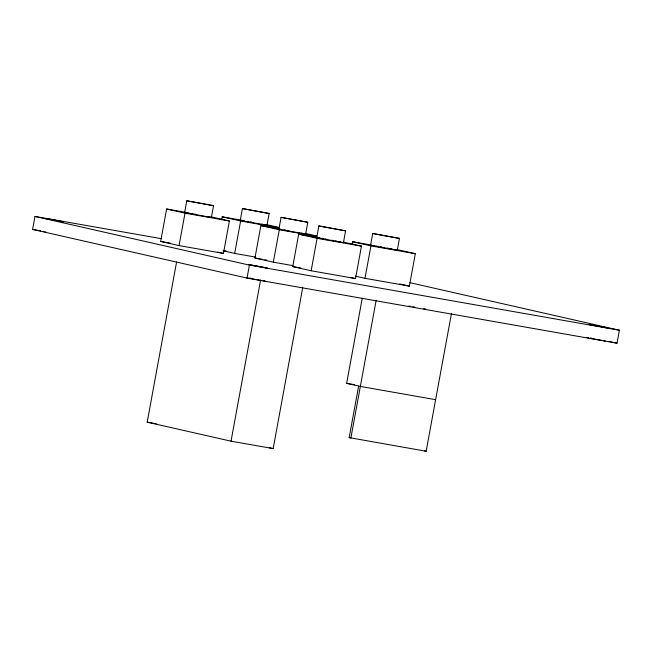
<?xml version="1.0" encoding="UTF-8"?>
<svg xmlns="http://www.w3.org/2000/svg" width="652" height="652" viewBox="0 0 652 652"><rect width="100%" height="100%" fill="white"/><g stroke="black" fill="none" stroke-linecap="round" stroke-linejoin="round"><path stroke-width="0.98" d="M409.937 282.683L619.4 330.23L617.02 343.205L247.026 278.086L32.6 229.406L34.98 216.44L161.321 238.673M210.987 216.806L229.382 220.979L223.432 253.408L179.055 245.6L160.661 241.419L166.61 208.999L186.333 212.462M184.638 212.503L186.79 200.751L213.522 205.657L211.362 217.475L184.638 212.503L185.543 212.609M179.055 245.6L185.005 213.171L166.61 208.999M302.732 287.475L273.164 448.6L231.028 441.184L147.197 422.162L176.586 262.031M221.696 219.757L222.234 216.814L241.957 220.286M240.254 220.319L242.414 208.567L269.137 213.473L266.986 225.29L240.254 220.384L241.167 220.425M255.388 257.059L234.679 253.416L240.629 220.987L222.234 216.814M247.026 278.086L249.406 265.111L34.98 216.44M293.058 265.657L273.335 262.185L254.94 258.013L260.89 225.584L279.627 228.885M231.028 441.184L260.604 280.058M278.909 229.096L281.069 217.344L307.793 222.242L305.641 234.06L278.909 229.162L281.582 229.471M273.335 262.185L279.284 229.765L260.89 225.584M343.066 241.982L361.461 246.154L355.511 278.583L311.134 270.767L292.74 266.595L298.689 234.166L319.398 237.809M316.709 237.678L318.869 225.926L345.601 230.824L343.441 242.642L316.709 237.678L323.392 238.722M311.134 270.767L317.084 238.347L298.689 234.166M352.186 243.685L352.545 241.721L371.281 245.013M370.564 245.225L372.724 233.473L399.448 238.379L397.296 250.197L370.564 245.225L371.477 245.331M396.921 249.529L415.316 253.701L409.366 286.13L364.99 278.322L370.939 245.894L352.545 241.721M451.469 313.555L435.617 399.676L360.344 386.424L346.644 383.319L362.267 298.176M376.155 300.295L350.882 438.005L349.17 437.614L358.641 386.041M349.17 437.614L426.147 451.249L435.617 399.676M213.522 205.714L186.79 200.816M269.137 213.538L242.414 208.567M307.793 222.308L281.069 217.344M345.601 230.889L318.869 225.983M399.456 238.436L372.724 233.538M43.366 231.468L42.739 231.395L43.366 231.59M247.173 277.662L246.546 277.597L247.181 277.793M263.106 280.751L264.94 281.012L264.313 280.808M588.601 337.728L586.767 337.475L588.609 337.932M603.32 340.629L605.154 340.89L604.526 340.686M242.927 220.694L244.582 220.971M187.303 212.878L189.789 213.285M373.237 245.6L374.892 245.877M246.937 221.37L248.461 221.631M191.313 213.554L192.837 213.815M284.068 229.879L285.592 230.148M376.481 246.146L378.005 246.407M250.099 278.135L251.493 278.371M261.395 280.474L255.339 279.398M590.313 338.013L591.714 338.249M601.609 340.352L592.415 338.681M240.629 220.987L279.089 227.76M185.005 213.171L229.382 220.979M279.284 229.765L316.758 236.358M370.939 245.894L415.316 253.701M317.084 238.347L361.461 246.154M224.174 250.629L226.146 250.971M160.661 241.419L170.522 243.155M254.94 258.013L262.829 259.398M264.802 259.749L266.774 260.099M292.74 266.595L300.629 267.98M249.406 265.111L619.4 330.23M32.6 229.406L40.62 230.824M408.853 306.049L410.841 306.399M412.822 306.75L414.802 307.1M423.718 308.665L425.699 309.015M346.644 383.319L354.566 384.713M147.197 422.162L156.227 423.751M250.156 221.941L251.859 222.242M380.466 246.839L382.17 247.149M287.116 230.409L288.812 230.71M194.532 214.117L196.236 214.427M324.916 238.991L326.611 239.292M387.386 248.11L389.081 248.428M331.835 240.246L333.531 240.564M597.949 339.382L599.506 339.676M256.953 279.358L258.51 279.651M254.533 279.243L248.388 278.054M390.605 248.73L392.129 249.023M298.192 232.446L299.716 232.748M335.234 240.881L336.758 241.175M590.321 338.274L591.714 338.551M261.819 224.117L263.481 224.451M301.305 233.057L302.968 233.392M339.105 241.639L340.768 241.973M44.581 231.851L46.292 232.202M394.623 249.529L397.296 250.197M264.313 224.622L266.986 225.29M208.689 216.798L211.362 217.475M266.611 224.622L279.195 227.483M305.266 233.4L316.88 236.032M399.684 283.93L409.366 286.13M355.307 276.122L364.99 278.322M350.67 277.483L355.511 278.583M223.057 250.775L234.679 253.416M217.621 252.088L223.432 253.408M609.074 341.395L617.02 343.205M424.444 450.866L426.147 451.249M269.219 447.704L273.164 448.6M342.528 242.348L343.441 242.642M45.746 218.493L45.118 218.42L63.513 221.843L45.746 218.493M249.553 264.696L248.934 264.622L267.32 268.037L249.553 264.696M589.775 324.574L589.147 324.5L607.534 327.915L589.775 324.574"/></g></svg>
